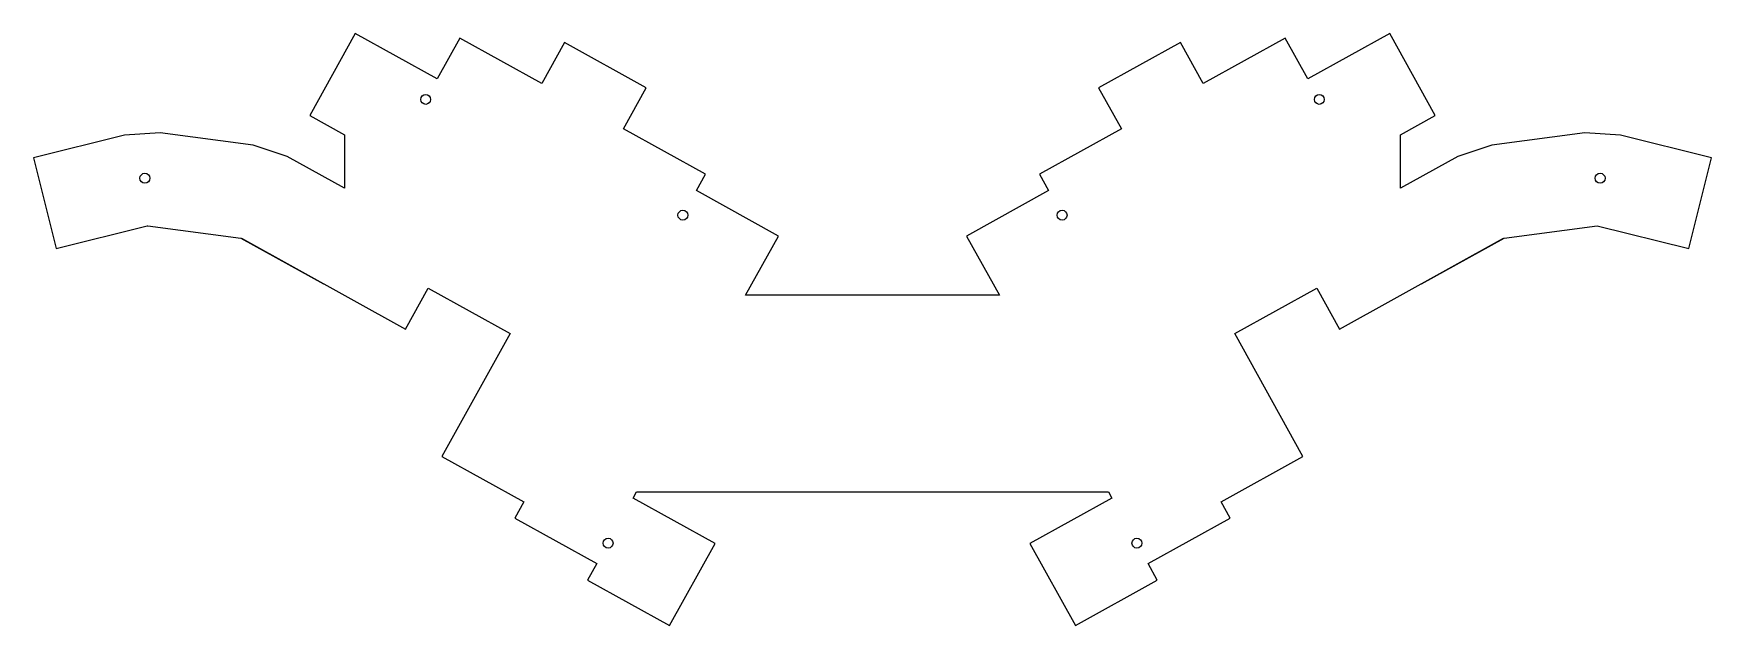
# Model space of a CAD drawing. Header units: millimetres. Extents: x 43 to 384, y -219 to -99.
import ezdxf

# ---------------------------------------------------------------- set-up
doc = ezdxf.new("R2010")
doc.units = ezdxf.units.MM

msp = doc.modelspace()

# ---------------------------------------------------------------- linework, layer by layer
for p, q in [((108.59, -99.01), (99.38, -115.62)), ((125.21, -108.22), (108.59, -99.01)), ((129.81, -99.91), (125.21, -108.22)), ((146.43, -109.12), (129.81, -99.91)), ((151.04, -100.81), (146.43, -109.12)), ((167.65, -110.02), (151.04, -100.81)), ((276.02, -100.81), (259.4, -110.02)), ((280.62, -109.12), (276.02, -100.81)), ((297.24, -99.91), (280.62, -109.12)), ((301.85, -108.22), (297.24, -99.91)), ((318.46, -99.01), (301.85, -108.22)), ((327.68, -115.62), (318.46, -99.01)), ((163.05, -118.33), (167.65, -110.02)), ((259.4, -110.02), (264.01, -118.33)), ((99.38, -115.62), (106.44, -119.54)), ((320.61, -119.54), (327.68, -115.62)), ((179.67, -127.54), (163.05, -118.33)), ((264.01, -118.33), (247.39, -127.54)), ((61.79, -119.59), (43.36, -124.19)), ((69.04, -119.18), (61.79, -119.59)), ((87.88, -121.66), (69.04, -119.18)), ((94.77, -123.93), (87.88, -121.66)), ((106.44, -119.54), (106.4, -130.38)), ((320.65, -130.38), (320.61, -119.54)), ((339.18, -121.66), (332.28, -123.93)), ((358.01, -119.18), (339.18, -121.66)), ((365.26, -119.59), (358.01, -119.18)), ((383.7, -124.19), (365.26, -119.59)), ((43.36, -124.19), (47.95, -142.62)), ((106.4, -130.38), (94.77, -123.93)), ((332.28, -123.93), (320.65, -130.38)), ((379.1, -142.62), (383.7, -124.19)), ((177.82, -130.87), (179.67, -127.54)), ((247.39, -127.54), (249.23, -130.87)), ((194.44, -140.08), (177.82, -130.87)), ((249.23, -130.87), (232.61, -140.08)), ((47.95, -142.62), (66.39, -138.03)), ((66.39, -138.03), (66.56, -138.02)), ((66.56, -138.02), (85.4, -140.5)), ((341.66, -140.5), (360.49, -138.02)), ((360.49, -138.02), (379.1, -142.62)), ((85.4, -140.5), (102.18, -149.76)), ((85.56, -140.55), (118.8, -158.97)), ((187.78, -152.09), (194.44, -140.08)), ((232.61, -140.08), (239.27, -152.09)), ((308.26, -158.97), (341.49, -140.55)), ((324.88, -149.76), (341.66, -140.5)), ((118.8, -158.97), (123.4, -150.66)), ((123.4, -150.66), (140.02, -159.88)), ((239.27, -152.09), (187.78, -152.09)), ((287.03, -159.88), (303.65, -150.66)), ((303.65, -150.66), (308.26, -158.97)), ((140.02, -159.88), (126.2, -184.8)), ((300.85, -184.8), (287.03, -159.88)), ((126.2, -184.8), (142.82, -194.01)), ((284.23, -194.01), (300.85, -184.8)), ((164.97, -193.25), (165.68, -191.97)), ((181.58, -202.47), (164.97, -193.25)), ((165.68, -191.97), (261.38, -191.97)), ((262.09, -193.25), (245.47, -202.47)), ((261.38, -191.97), (262.09, -193.25)), ((142.82, -194.01), (140.98, -197.34)), ((140.98, -197.34), (157.6, -206.55)), ((269.46, -206.55), (286.08, -197.34)), ((286.08, -197.34), (284.23, -194.01)), ((172.37, -219.08), (181.58, -202.47)), ((245.47, -202.47), (254.68, -219.08)), ((157.6, -206.55), (155.75, -209.87)), ((271.3, -209.87), (269.46, -206.55)), ((155.75, -209.87), (172.37, -219.08)), ((254.68, -219.08), (271.3, -209.87))]:
    msp.add_line(p, q)
for centre in [(122.9, -112.37), (304.15, -112.37), (65.93, -128.35), (361.12, -128.35), (175.06, -135.85), (251.99, -135.85), (159.9, -202.39), (267.16, -202.39)]:
    msp.add_circle(centre, 1)

doc.saveas('drawing.dxf')
